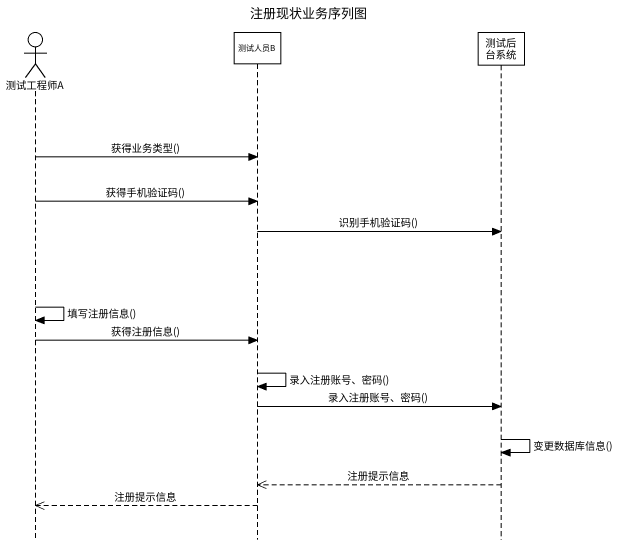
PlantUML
@startuml
title 注册现状业务序列图
hide footbox
actor 测试工程师A
participant 测试人员B
participant 测试后台系统

测试工程师A -> 测试人员B : 获得业务类型()
测试工程师A -> 测试人员B : 获得手机验证码()
测试人员B -> 测试后台系统 : 识别手机验证码()
测试工程师A -> 测试工程师A : 填写注册信息()
测试工程师A -> 测试人员B : 获得注册信息()
测试人员B -> 测试人员B : 录入注册账号、密码()
测试人员B -> 测试后台系统 : 录入注册账号、密码()
测试后台系统 -> 测试后台系统 : 变更数据库信息()
测试后台系统 -->> 测试人员B : 注册提示信息
测试人员B -->> 测试工程师A : 注册提示信息
@enduml
